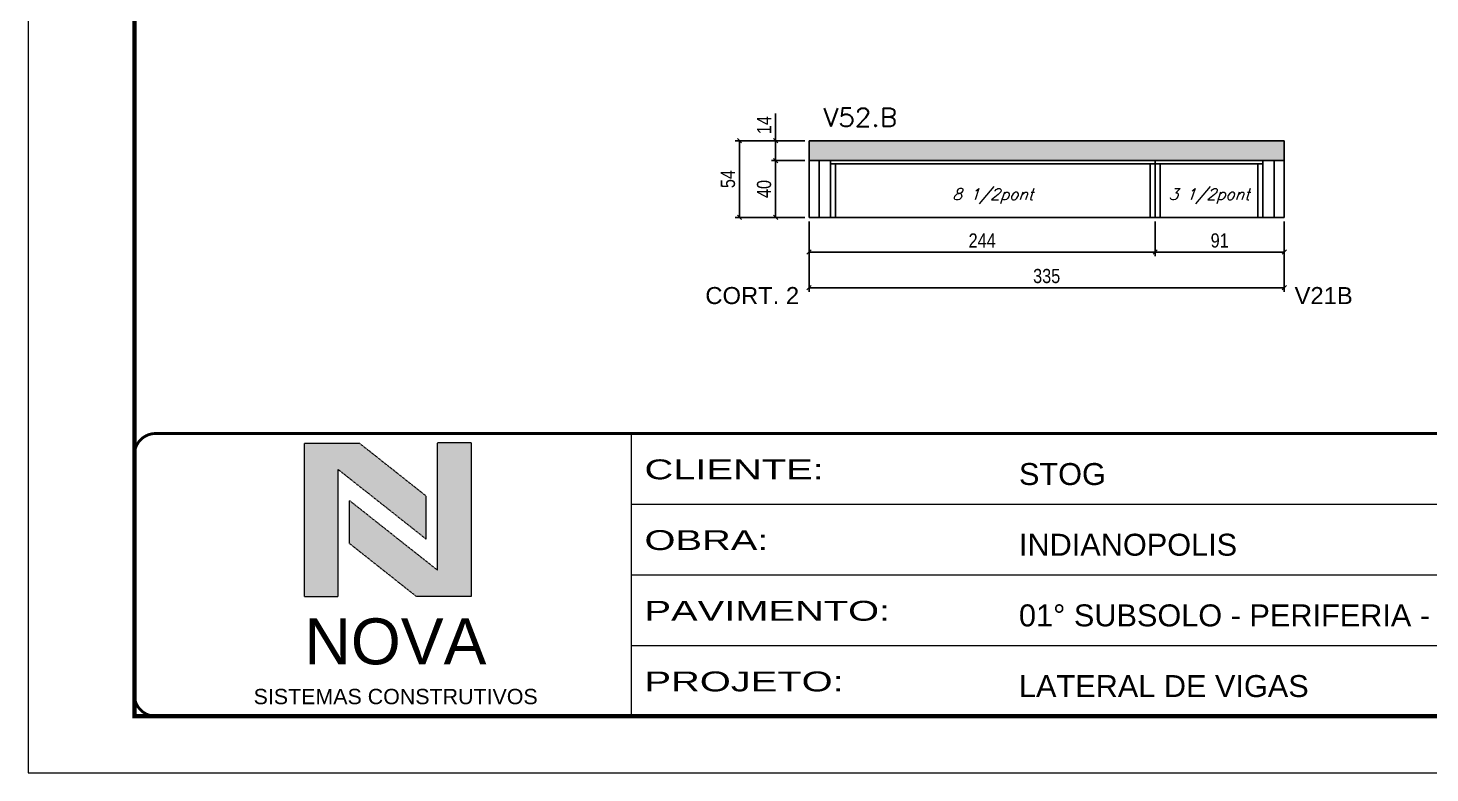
# Model space of a CAD drawing. Extents: x 0 to 6325, y 5574 to 19307.
# Drawn here: x 4755 to 5743, y 10169 to 10694 of the extents above; entities that cross this region are included whole.
import ezdxf

# ---------------------------------------------------------------- set-up
doc = ezdxf.new("R2010")
doc.units = 0
doc.linetypes.add('CONTINUO', pattern=[0])
doc.linetypes.add('DASHED', pattern=[0.75, 0.5, -0.25])
for name, color, linetype in [('1', 1, 'Continuous'), ('5', 5, 'Continuous'), ('COTA', 241, 'Continuous'), ('Painéis', 200, 'Continuous'), ('SARR_2.2x7', 40, 'Continuous'), ('SARR_3.5x7', 81, 'Continuous'), ('texto', 7, 'Continuous')]:
    doc.layers.add(name, color=color, linetype=linetype)
for name, color, linetype, lineweight in [('CARIMBO-LEGENDA', 75, 'Continuous', 15), ('Folhas', 255, 'Continuous', 9), ('SARRAFO DE PRESSAO', 251, 'DASHED', 9), ('Texto Seção', 7, 'Continuous', 15)]:
    doc.layers.add(name, color=color, linetype=linetype, lineweight=lineweight)
doc.styles.add('arial', font='arial.ttf')
doc.styles.add('COTA TECNICA', font='techl___.ttf', dxfattribs={"height": 10})
doc.styles.add('REGUA-120', font='ROMANS.shx', dxfattribs={"height": 15})
doc.styles.add('Romans', font='romans.shx')
doc.styles.get("Standard").update_dxf_attribs({"font": 'arial.ttf'})
doc.styles.add('Tecnologia', font='')
doc.styles.get('Tecnologia').set_extended_font_data('Forgotten Futurist')
doc.dimstyles.new('PAINEL', dxfattribs={"dimtxt": 10, "dimasz": 3, "dimexe": 3, "dimexo": 3, "dimgap": 3, "dimtad": 1, "dimdec": 1, "dimzin": 12, "dimdsep": 46, "dimtxsty": 'COTA TECNICA', "dimblk1": 'OBLIQUE', "dimblk2": 'OBLIQUE', "dimsah": 1, "dimcen": 0.9, "dimclrd": 4, "dimclre": 4, "dimclrt": 240, "dimadec": 1, "dimazin": 3, "dimtfac": 1, "dimtdec": 1, "dimtmove": 0, "dimatfit": 3, "dimfxl": 1, "dimtolj": 1, "dimtzin": 12, "dimarcsym": 0})

# ---------------------------------------------------------------- blocks, each defined once
blk = doc.blocks.new('A$C64660E27')
at = {"layer": 'COTA', "true_color": 0x1a1a1a}
h = blk.add_hatch(color=250, dxfattribs=at)
h.dxf.hatch_style = 1
h.paths.add_polyline_path([(185.4, -11.6), (142.4, -11.6), (142.4, -131.6), (168.8, -131.6), (168.8, -32.2), (237.7, -86.7), (237.7, -53)])
at = {"layer": 'COTA'}
h = blk.add_hatch(color=20, dxfattribs=at)
h.dxf.hatch_style = 1
h.paths.add_polyline_path([(273, -11.4), (246.6, -11.4), (246.6, -111.1), (177.7, -56.6), (177.7, -90.2), (230, -131.6), (273, -131.6)])
for p, q in [((142.4, -131.6), (142.4, -11.6)), ((142.4, -11.6), (185.4, -11.6)), ((185.4, -11.6), (237.7, -53)), ((273, -11.4), (246.6, -11.4)), ((246.6, -111.1), (246.6, -11.4)), ((273, -11.4), (273, -131.6)), ((168.8, -32.2), (237.7, -86.7)), ((168.8, -131.6), (168.8, -32.2)), ((237.7, -86.7), (237.7, -53)), ((246.6, -111.1), (177.7, -56.6)), ((177.7, -90.2), (177.7, -56.6)), ((230, -131.6), (177.7, -90.2)), ((142.4, -131.6), (168.8, -131.6)), ((273, -131.6), (230, -131.6))]:
    blk.add_line(p, q)
at = {"layer": 'CARIMBO-LEGENDA', "color": 7, "linetype": 'Continuous', "ltscale": 100, "style": 'arial'}
blk.add_text('NOVA', height=36, dxfattribs=at).set_placement((142.4, -184.8))
at = {"layer": 'CARIMBO-LEGENDA', "color": 7, "linetype": 'Continuous', "style": 'arial'}
blk.add_text('SISTEMAS CONSTRUTIVOS', height=12, dxfattribs=at).set_placement((102.5, -216))
blk = doc.blocks.new('9999999999')
at = {"color": 30, "linetype": 'CONTINUO'}
for p, q in [((98564.56, 34230.21), (98564.56, 34429.45)), ((98564.56, 34379.64), (99583.98, 34379.64)), ((98564.56, 34329.83), (99487.98, 34329.83)), ((98564.56, 34280.02), (99487.98, 34280.02))]:
    blk.add_line(p, q, dxfattribs=at)
at = {"color": 30, "linetype": 'CONTINUO', "const_width": 2}
blk.add_lwpolyline([(99583.98, 34230.21), (99583.98, 34414.45, 0.414214), (99568.98, 34429.45), (98228.98, 34429.45, 0.414214), (98213.98, 34414.45), (98213.98, 34245.21, 0.414214), (98228.98, 34230.21), (99583.98, 34230.21)], format="xyb", dxfattribs=at)
at = {"layer": 'Folhas'}
blk.add_lwpolyline([(98138.98, 34190.21), (99623.98, 34190.21), (99623.98, 35240.21), (98138.98, 35240.21)], close=True, dxfattribs=at)
at = {"layer": 'Folhas', "color": 30, "const_width": 3}
blk.add_lwpolyline([(98213.98, 34230.21), (99583.98, 34230.21), (99583.98, 35200.21), (98213.98, 35200.21)], close=True, dxfattribs=at)
at = {"xscale": 0.9, "yscale": 0.9, "zscale": 0.9}
blk.add_blockref('A$C64660E27', (98205.77, 34433.07), dxfattribs=at)
at = {"color": 7, "linetype": 'Continuous', "ltscale": 5, "style": 'arial'}
for s, height, p in [('STOG', 15.483, (98837.68, 34393.13)), ('INDIANOPOLIS', 15.4829, (98837.68, 34343.32)), ('01° SUBSOLO - PERIFERIA - TRECHO 1', 15.4829, (98837.68, 34293.51)), ('LATERAL DE VIGAS', 15.4829, (98837.68, 34243.7))]:
    blk.add_text(s, height=height, dxfattribs=at).set_placement(p)
at = {"layer": 'Folhas', "color": 7, "style": 'Tecnologia', "width": 1.5}
for s, p in [('CLIENTE:', (98573.65, 34397.17)), ('OBRA:', (98573.65, 34347.31)), ('PAVIMENTO:', (98573.65, 34297.5)), ('PROJETO:', (98573.65, 34247.69))]:
    blk.add_text(s, height=14, dxfattribs=at).set_placement(p)
blk = doc.blocks.new('_Oblique')
at = {"layer": '1', "color": 0, "lineweight": -2}
blk.add_line((-0.5, -0.5), (0.5, 0.5), dxfattribs=at)
blk = doc.blocks.new('*D3195')
at = {"layer": 'COTA', "color": 4, "lineweight": -2, "transparency": 16777216}
for p, q in [((5302.74, 10614.1), (5253.67, 10614.1)), ((5256.67, 10560.1), (5256.67, 10614.1)), ((5302.74, 10560.1), (5253.67, 10560.1))]:
    blk.add_line(p, q, dxfattribs=at)
at = {"layer": 'Defpoints', "color": 0, "transparency": 16777216}
for p in [(5256.67, 10614.1), (5305.74, 10614.1), (5305.74, 10560.1)]:
    blk.add_point(p, dxfattribs=at)
at = {"layer": 'COTA', "color": 4, "lineweight": -2, "transparency": 16777216, "xscale": 3, "yscale": 3, "zscale": 3}
for p, rotation in [((5256.67, 10614.1), 90), ((5256.67, 10560.1), 270)]:
    blk.add_blockref('_Oblique', p, dxfattribs=dict(at, rotation=rotation))
at = {"layer": 'COTA', "color": 240, "transparency": 16777216, "insert": (5248.56, 10587.1), "char_height": 10, "attachment_point": 5, "rotation": 90, "style": 'COTA TECNICA'}
blk.add_mtext('\\A1;54', dxfattribs=at)
blk = doc.blocks.new('*D3196')
at = {"layer": 'COTA', "color": 4, "lineweight": -2, "transparency": 16777216}
for p, q in [((5305.74, 10557.1), (5305.74, 10507.52)), ((5640.74, 10557.1), (5640.74, 10507.52)), ((5305.74, 10510.52), (5640.74, 10510.52))]:
    blk.add_line(p, q, dxfattribs=at)
at = {"layer": 'Defpoints', "color": 0, "transparency": 16777216}
for p in [(5305.74, 10560.1), (5640.74, 10560.1), (5640.74, 10510.52)]:
    blk.add_point(p, dxfattribs=at)
at = {"layer": 'COTA', "color": 4, "lineweight": -2, "transparency": 16777216, "xscale": 3, "yscale": 3, "zscale": 3, "rotation": 180}
blk.add_blockref('_Oblique', (5305.74, 10510.52), dxfattribs=at)
at = {"layer": 'COTA', "color": 4, "lineweight": -2, "transparency": 16777216, "xscale": 3, "yscale": 3, "zscale": 3}
blk.add_blockref('_Oblique', (5640.74, 10510.52), dxfattribs=at)
at = {"layer": 'COTA', "color": 240, "transparency": 16777216, "insert": (5473.24, 10518.74), "char_height": 10, "attachment_point": 5, "style": 'COTA TECNICA'}
blk.add_mtext('\\A1;335', dxfattribs=at)
blk = doc.blocks.new('*D4323')
at = {"layer": 'COTA', "color": 4, "lineweight": -2, "transparency": 16777216}
for p, q in [((5282.11, 10614.1), (5282.11, 10633.21)), ((5302.74, 10614.1), (5279.11, 10614.1)), ((5282.11, 10600.1), (5282.11, 10614.1)), ((5302.74, 10600.1), (5279.11, 10600.1))]:
    blk.add_line(p, q, dxfattribs=at)
at = {"layer": 'Defpoints', "color": 0, "transparency": 16777216}
for p in [(5282.11, 10614.1), (5305.74, 10614.1), (5305.74, 10600.1)]:
    blk.add_point(p, dxfattribs=at)
at = {"layer": 'COTA', "color": 4, "lineweight": -2, "transparency": 16777216, "xscale": 3, "yscale": 3, "zscale": 3}
for p, rotation in [((5282.11, 10614.1), 90), ((5282.11, 10600.1), 270)]:
    blk.add_blockref('_Oblique', p, dxfattribs=dict(at, rotation=rotation))
at = {"layer": 'COTA', "color": 240, "transparency": 16777216, "insert": (5274.03, 10625.15), "char_height": 10, "attachment_point": 5, "rotation": 90, "style": 'COTA TECNICA'}
blk.add_mtext('\\A1;14', dxfattribs=at)
blk = doc.blocks.new('*D4324')
at = {"layer": 'COTA', "color": 4, "lineweight": -2, "transparency": 16777216}
for p, q in [((5302.74, 10600.1), (5279.11, 10600.1)), ((5282.11, 10600.1), (5282.11, 10560.1)), ((5302.74, 10560.1), (5279.11, 10560.1))]:
    blk.add_line(p, q, dxfattribs=at)
at = {"layer": 'Defpoints', "color": 0, "transparency": 16777216}
for p in [(5305.74, 10600.1), (5282.11, 10560.1), (5305.74, 10560.1)]:
    blk.add_point(p, dxfattribs=at)
at = {"layer": 'COTA', "color": 4, "lineweight": -2, "transparency": 16777216, "xscale": 3, "yscale": 3, "zscale": 3}
for p, rotation in [((5282.11, 10600.1), 90), ((5282.11, 10560.1), 270)]:
    blk.add_blockref('_Oblique', p, dxfattribs=dict(at, rotation=rotation))
at = {"layer": 'COTA', "color": 240, "transparency": 16777216, "insert": (5274, 10580.1), "char_height": 10, "attachment_point": 5, "rotation": 90, "style": 'COTA TECNICA'}
blk.add_mtext('\\A1;40', dxfattribs=at)
blk = doc.blocks.new('*D4325')
at = {"layer": 'COTA', "color": 4, "lineweight": -2, "transparency": 16777216}
for p, q in [((5305.74, 10557.1), (5305.74, 10532.69)), ((5549.74, 10557.1), (5549.74, 10532.69)), ((5305.74, 10535.69), (5549.74, 10535.69))]:
    blk.add_line(p, q, dxfattribs=at)
at = {"layer": 'Defpoints', "color": 0, "transparency": 16777216}
for p in [(5305.74, 10560.1), (5549.74, 10560.1), (5549.74, 10535.69)]:
    blk.add_point(p, dxfattribs=at)
at = {"layer": 'COTA', "color": 4, "lineweight": -2, "transparency": 16777216, "xscale": 3, "yscale": 3, "zscale": 3, "rotation": 180}
blk.add_blockref('_Oblique', (5305.74, 10535.69), dxfattribs=at)
at = {"layer": 'COTA', "color": 4, "lineweight": -2, "transparency": 16777216, "xscale": 3, "yscale": 3, "zscale": 3}
blk.add_blockref('_Oblique', (5549.74, 10535.69), dxfattribs=at)
at = {"layer": 'COTA', "color": 240, "transparency": 16777216, "insert": (5427.74, 10543.77), "char_height": 10, "attachment_point": 5, "style": 'COTA TECNICA'}
blk.add_mtext('\\A1;244', dxfattribs=at)
blk = doc.blocks.new('*D3197')
at = {"layer": 'COTA', "color": 4, "lineweight": -2, "transparency": 16777216}
for p, q in [((5549.74, 10557.1), (5549.74, 10532.69)), ((5640.74, 10557.1), (5640.74, 10532.69)), ((5549.74, 10535.69), (5640.74, 10535.69))]:
    blk.add_line(p, q, dxfattribs=at)
at = {"layer": 'Defpoints', "color": 0, "transparency": 16777216}
for p in [(5549.74, 10560.1), (5640.74, 10560.1), (5640.74, 10535.69)]:
    blk.add_point(p, dxfattribs=at)
at = {"layer": 'COTA', "color": 4, "lineweight": -2, "transparency": 16777216, "xscale": 3, "yscale": 3, "zscale": 3, "rotation": 180}
blk.add_blockref('_Oblique', (5549.74, 10535.69), dxfattribs=at)
at = {"layer": 'COTA', "color": 4, "lineweight": -2, "transparency": 16777216, "xscale": 3, "yscale": 3, "zscale": 3}
blk.add_blockref('_Oblique', (5640.74, 10535.69), dxfattribs=at)
at = {"layer": 'COTA', "color": 240, "transparency": 16777216, "insert": (5595.24, 10543.78), "char_height": 10, "attachment_point": 5, "style": 'COTA TECNICA'}
blk.add_mtext('\\A1;91', dxfattribs=at)

msp = doc.modelspace()

# ---------------------------------------------------------------- hatches: boundary and pattern name
at = {"layer": 'COTA'}
h = msp.add_hatch(dxfattribs=at)
h.set_pattern_fill('AR-CONC', color=256, scale=0.03)
h.set_pattern_definition([(50, (3233.9682, 1007.4987), (5.46554, -0.4781726), [0.5715, -6.2865]), (355, (3233.968, 1007.499), (-1.0573026, 5.7317054), [0.4572, -5.0292175]), (100.451445, (3234.4237, 1007.459), (4.4082374, 5.2535326), [0.4857003, -5.3427073]), (46.1842, (3233.968, 1009.023), (8.132371, -1.26127), [0.85725, -9.42975]), (96.63556, (3234.646, 1008.918), (7.122124, 7.422784), [0.728551, -8.014068]), (351.18415, (3233.968, 1009.023), (7.122124, 7.422784), [0.685799, -7.543792]), (21, (3234.7302, 1008.6417), (4.5484317, -3.067956), [0.5715, -6.2865]), (326, (3234.73, 1008.642), (1.854061, 5.525639), [0.4572, -5.0292]), (71.451445, (3235.1093, 1008.386), (6.4024926, 2.457683), [0.4857003, -5.342698]), (37.5, (3233.9682, 1007.4987), (0.0926581, 2.53665117), [0, -4.96824, 0, -5.1054, 0, -5.04825]), (7.5, (3233.9682, 1007.4987), (2.0045899, 3.00541724), [0, -2.91084, 0, -4.85394, 0, -1.92405]), (327.5, (3232.269, 1007.4987), (4.06771786, -0.1718623), [0, -1.905, 0, -5.9436, 0, -7.8867]), (317.5, (3231.507, 1007.4987), (4.4438754, 0.7627947), [0, -2.4765, 0, -3.94716, 0, -5.6007])])
h.paths.add_polyline_path([(5640.74, 10614.1), (5305.74, 10614.1), (5305.74, 10600.1), (5640.74, 10600.1)])

# ---------------------------------------------------------------- linework, layer by layer
for p, q in [((5305.74, 10614.1), (5640.74, 10614.1)), ((5305.74, 10600.1), (5305.74, 10614.1)), ((5640.74, 10614.1), (5640.74, 10600.1))]:
    msp.add_line(p, q, dxfattribs=at)
at = {"layer": 'Painéis', "linetype": 'ByBlock'}
for p, q in [((5305.74, 10600.1), (5640.74, 10600.1)), ((5305.74, 10560.1), (5305.74, 10600.1)), ((5549.74, 10560.1), (5549.74, 10600.1)), ((5640.74, 10600.1), (5640.74, 10560.1)), ((5640.74, 10560.1), (5305.74, 10560.1))]:
    msp.add_line(p, q, dxfattribs=at)
at = {"layer": 'SARR_2.2x7', "linetype": 'Continuous'}
for p, q in [((5312.74, 10560.1), (5312.74, 10600.1)), ((5549.74, 10597.9), (5320.74, 10597.9)), ((5549.74, 10597.9), (5625.74, 10597.9)), ((5633.74, 10600.1), (5633.74, 10560.1))]:
    msp.add_line(p, q, dxfattribs=at)
at = {"layer": 'SARR_3.5x7'}
for p, q in [((5320.74, 10600.1), (5320.74, 10560.1)), ((5324.24, 10597.9), (5324.24, 10560.1)), ((5546.24, 10597.9), (5546.24, 10560.1)), ((5553.24, 10597.9), (5553.24, 10560.1)), ((5622.24, 10597.9), (5622.24, 10560.1)), ((5625.74, 10600.1), (5625.74, 10560.1))]:
    msp.add_line(p, q, dxfattribs=at)

# ---------------------------------------------------------------- block references
at = {"layer": 'SARRAFO DE PRESSAO', "color": 6, "linetype": 'ByBlock'}
msp.add_blockref('9999999999', (-93383.98, -24021.66), dxfattribs=at)

# ---------------------------------------------------------------- texts
at = {"layer": '5', "linetype": 'Continuous'}
for s, rotation, p in [('CORT. 2', 0.00004, (5232.57, 10499.02)), ('V21B', 359.99996, (5648.06, 10499.02))]:
    msp.add_text(s, height=12, rotation=rotation, dxfattribs=at).set_placement(p)
at = {"layer": 'texto', "color": 2, "char_height": 8, "attachment_point": 5, "style": 'Romans'}
for s, insert in [('{\\Q19;\\C256;8 1/2pont}', (5435.24, 10575.1)), ('{\\Q19;\\C256;3 1/2pont}', (5587.74, 10575.1))]:
    msp.add_mtext(s, dxfattribs=dict(at, insert=insert))
at = {"layer": 'Texto Seção', "style": 'REGUA-120', "width": 1.05}
msp.add_text('V52.B', height=13, dxfattribs=at).set_placement((5315.74, 10624.1))

# ---------------------------------------------------------------- dimensions: what is measured, and where the dimension line sits
at = {"layer": 'COTA'}
for base, p1, p2, picture, middle in [((5282.11, 10614.1), (5305.74, 10600.1), (5305.74, 10614.1), '*D4323', (5274.03, 10625.15)), ((5256.67, 10614.1), (5305.74, 10560.1), (5305.74, 10614.1), '*D3195', (5248.56, 10587.1)), ((5282.11, 10560.1), (5305.74, 10600.1), (5305.74, 10560.1), '*D4324', (5274, 10580.1))]:
    dim = msp.add_linear_dim(base=base, p1=p1, p2=p2, angle=90, dimstyle='PAINEL', dxfattribs=at)
    dim.commit()
    dim.dimension.update_dxf_attribs({"geometry": picture, "text_midpoint": middle})
for base, p1, p2, picture, middle in [((5640.74, 10510.52), (5305.74, 10560.1), (5640.74, 10560.1), '*D3196', (5473.24, 10518.74)), ((5549.74, 10535.69), (5305.74, 10560.1), (5549.74, 10560.1), '*D4325', (5427.74, 10543.77)), ((5640.74, 10535.69), (5549.74, 10560.1), (5640.74, 10560.1), '*D3197', (5595.24, 10543.78))]:
    dim = msp.add_linear_dim(base=base, p1=p1, p2=p2, dimstyle='PAINEL', dxfattribs=at)
    dim.commit()
    dim.dimension.update_dxf_attribs({"geometry": picture, "text_midpoint": middle})

doc.saveas('drawing.dxf')
